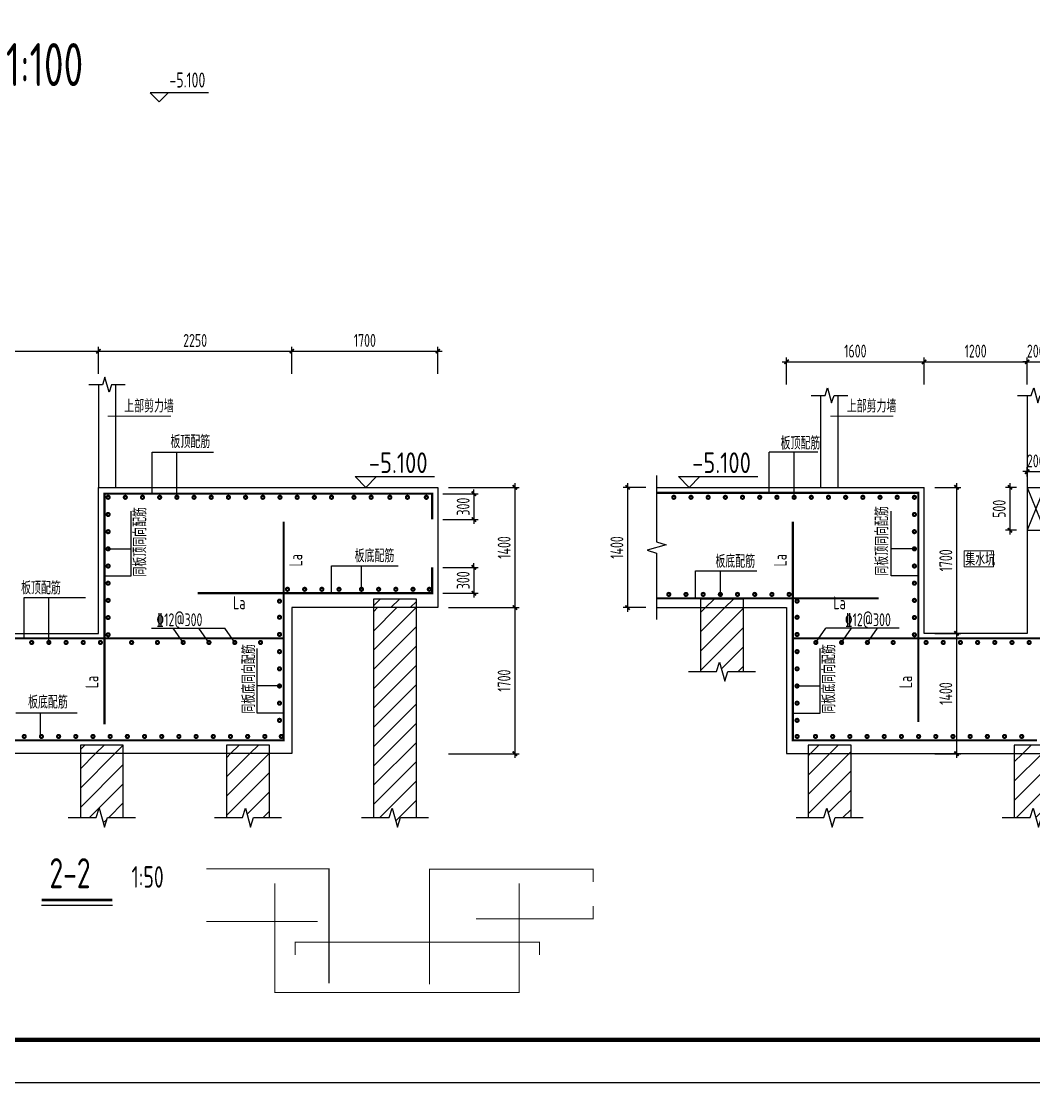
# Model space of a CAD drawing. Extents: x 627893 to 789462, y -407363 to 145317.
# Drawn here: x 691106 to 714673, y -172301 to -147586 of the extents above; entities that cross this region are included whole.
import ezdxf
from ezdxf.enums import TextEntityAlignment as Align

# ---------------------------------------------------------------- set-up
doc = ezdxf.new("R2010")
doc.units = 0
doc.header["$LTSCALE"] = 100
doc.linetypes.add('CONTINOUS', pattern=[0])
doc.layers.get('0').update_dxf_attribs({"linetype": 'CONTINUOUS'})
doc.layers.get('Defpoints').update_dxf_attribs({"linetype": 'CONTINUOUS'})
for name, color, linetype in [('1', 3, 'CONTINUOUS'), ('1508', 2, 'CONTINUOUS'), ('DIM', 3, 'CONTINUOUS'), ('HATCH', 254, 'CONTINUOUS'), ('PUB_DIM', 3, 'CONTINUOUS'), ('TEXT', 2, 'CONTINUOUS'), ('THIN', 7, 'CONTINUOUS'), ('tk', 7, 'CONTINUOUS'), ('基础梁', 7, 'CONTINUOUS')]:
    doc.layers.add(name, color=color, linetype=linetype)
doc.layers.add('REIN', color=6, linetype='CONTINUOUS', lineweight=18)
doc.styles.get("Standard").update_dxf_attribs({"font": 'tssdeng.shx', "width": 0.7, "bigfont": 'tssdchn.shx'})
doc.styles.add('TSSD_Dimension', font='Tssdeng.shx', dxfattribs={"width": 0.7, "bigfont": 'tssdchn.shx'})
doc.styles.add('TSSD_Label', font='Tssdeng.shx', dxfattribs={"width": 0.7, "bigfont": 'hztxt.shx'})
doc.styles.add('tssd_rein', font='tssdeng.shx', dxfattribs={"width": 0.7, "bigfont": 'hztxt.shx'})
doc.dimstyles.new('TSSD_50_100', dxfattribs={"dimtxt": 300, "dimasz": 100, "dimexe": 100, "dimexo": 250, "dimgap": 100, "dimtad": 1, "dimdec": 0, "dimlfac": 0.5, "dimzin": 0, "dimdsep": 46, "dimtxsty": 'TSSD_Dimension', "dimblk": 'ARCHTICK', "dimcen": 0, "dimdle": 100, "dimclrt": 7, "dimadec": 0, "dimazin": 0, "dimtfac": 1, "dimtdec": 0, "dimtix": 1, "dimtmove": 2, "dimatfit": 3, "dimfxl": 1, "dimtolj": 1, "dimtzin": 0, "dimarcsym": 0})
pattern_1 = [(45, (373272.56, -107927.6), (-224.5064, 224.5064), [])]
pattern_2 = [(45, (-313928.98, 58419.5), (-224.5064, 224.5064), [])]

# ---------------------------------------------------------------- blocks, each defined once
blk = doc.blocks.new('_ArchTick')
at = {"color": 0, "linetype": 'ByBlock', "const_width": 0.4}
blk.add_lwpolyline([(-0.5, -0.5), (0.5, 0.5)], dxfattribs=at)
blk = doc.blocks.new('*D512')
at = {"layer": 'Defpoints', "color": 0}
for p in [(700671, -158587), (700671, -159187), (701642, -159187)]:
    blk.add_point(p, dxfattribs=at)
at = {"layer": 'DIM', "color": 0, "lineweight": -2}
for p, q in [((700921, -158587), (701742, -158587)), ((701642, -158587), (701642, -158487)), ((701642, -158587), (701642, -159187)), ((700921, -159187), (701742, -159187)), ((701642, -159187), (701642, -159287))]:
    blk.add_line(p, q, dxfattribs=at)
at = {"layer": 'DIM', "color": 0, "lineweight": -2, "xscale": 100, "yscale": 100, "zscale": 100}
for p, rotation in [((701642, -158587), 270), ((701642, -159187), 90)]:
    blk.add_blockref('_ArchTick', p, dxfattribs=dict(at, rotation=rotation))
at = {"layer": 'DIM', "color": 7, "insert": (701392, -158887), "char_height": 300, "attachment_point": 5, "rotation": 90, "style": 'TSSD_Dimension'}
blk.add_mtext('\\A1;300', dxfattribs=at)
blk = doc.blocks.new('*D515')
at = {"layer": 'Defpoints', "color": 0}
for p in [(700671, -160302), (700671, -160902), (701642, -160902)]:
    blk.add_point(p, dxfattribs=at)
at = {"layer": 'DIM', "color": 0, "lineweight": -2}
for p, q in [((700921, -160302), (701742, -160302)), ((701642, -160302), (701642, -160202)), ((701642, -160302), (701642, -160902)), ((700921, -160902), (701742, -160902)), ((701642, -160902), (701642, -161002))]:
    blk.add_line(p, q, dxfattribs=at)
at = {"layer": 'DIM', "color": 0, "lineweight": -2, "xscale": 100, "yscale": 100, "zscale": 100}
for p, rotation in [((701642, -160302), 270), ((701642, -160902), 90)]:
    blk.add_blockref('_ArchTick', p, dxfattribs=dict(at, rotation=rotation))
at = {"layer": 'DIM', "color": 7, "insert": (701392, -160602), "char_height": 300, "attachment_point": 5, "rotation": 90, "style": 'TSSD_Dimension'}
blk.add_mtext('\\A1;300', dxfattribs=at)
blk = doc.blocks.new('*D517')
at = {"layer": 'Defpoints', "color": 0}
for p in [(700803, -158439), (700803, -161239), (702596, -161239)]:
    blk.add_point(p, dxfattribs=at)
at = {"layer": 'DIM', "color": 0, "lineweight": -2}
for p, q in [((702596, -158339), (702596, -161339)), ((701053, -158439), (702696, -158439)), ((701053, -161239), (702696, -161239))]:
    blk.add_line(p, q, dxfattribs=at)
at = {"layer": 'DIM', "color": 0, "lineweight": -2, "xscale": 100, "yscale": 100, "zscale": 100}
for p, rotation in [((702596, -158439), 90), ((702596, -161239), 270)]:
    blk.add_blockref('_ArchTick', p, dxfattribs=dict(at, rotation=rotation))
at = {"layer": 'DIM', "color": 7, "insert": (702346, -159839), "char_height": 300, "attachment_point": 5, "rotation": 90, "style": 'TSSD_Dimension'}
blk.add_mtext('\\A1;1400', dxfattribs=at)
blk = doc.blocks.new('*D518')
at = {"layer": 'Defpoints', "color": 0}
for p in [(700803, -161239), (700803, -164639), (702596, -164639)]:
    blk.add_point(p, dxfattribs=at)
at = {"layer": 'DIM', "color": 0, "lineweight": -2}
for p, q in [((702596, -161139), (702596, -164739)), ((701053, -161239), (702696, -161239)), ((701053, -164639), (702696, -164639))]:
    blk.add_line(p, q, dxfattribs=at)
at = {"layer": 'DIM', "color": 0, "lineweight": -2, "xscale": 100, "yscale": 100, "zscale": 100}
for p, rotation in [((702596, -161239), 90), ((702596, -164639), 270)]:
    blk.add_blockref('_ArchTick', p, dxfattribs=dict(at, rotation=rotation))
at = {"layer": 'DIM', "color": 7, "insert": (702346, -162939), "char_height": 300, "attachment_point": 5, "rotation": 90, "style": 'TSSD_Dimension'}
blk.add_mtext('\\A1;1700', dxfattribs=at)
blk = doc.blocks.new('*D520')
at = {"layer": 'Defpoints', "color": 0}
for p in [(692903, -155268), (688503, -156049), (692903, -156049)]:
    blk.add_point(p, dxfattribs=at)
at = {"layer": 'DIM', "color": 0, "lineweight": -2}
for p, q in [((688503, -155799), (688503, -155168)), ((692903, -155799), (692903, -155168)), ((688403, -155268), (693003, -155268))]:
    blk.add_line(p, q, dxfattribs=at)
at = {"layer": 'DIM', "color": 0, "lineweight": -2, "xscale": 100, "yscale": 100, "zscale": 100, "rotation": 180}
blk.add_blockref('_ArchTick', (688503, -155268), dxfattribs=at)
at = {"layer": 'DIM', "color": 0, "lineweight": -2, "xscale": 100, "yscale": 100, "zscale": 100}
blk.add_blockref('_ArchTick', (692903, -155268), dxfattribs=at)
at = {"layer": 'DIM', "color": 7, "insert": (690703, -155018), "char_height": 300, "attachment_point": 5, "style": 'TSSD_Dimension'}
blk.add_mtext('\\A1;2200', dxfattribs=at)
blk = doc.blocks.new('*D521')
at = {"layer": 'Defpoints', "color": 0}
for p in [(697404, -155268), (692903, -156049), (697404, -156049)]:
    blk.add_point(p, dxfattribs=at)
at = {"layer": 'DIM', "color": 0, "lineweight": -2}
for p, q in [((692903, -155799), (692903, -155168)), ((697404, -155799), (697404, -155168)), ((692803, -155268), (697504, -155268))]:
    blk.add_line(p, q, dxfattribs=at)
at = {"layer": 'DIM', "color": 0, "lineweight": -2, "xscale": 100, "yscale": 100, "zscale": 100, "rotation": 180}
blk.add_blockref('_ArchTick', (692903, -155268), dxfattribs=at)
at = {"layer": 'DIM', "color": 0, "lineweight": -2, "xscale": 100, "yscale": 100, "zscale": 100}
blk.add_blockref('_ArchTick', (697404, -155268), dxfattribs=at)
at = {"layer": 'DIM', "color": 7, "insert": (695154, -155018), "char_height": 300, "attachment_point": 5, "style": 'TSSD_Dimension'}
blk.add_mtext('\\A1;2250', dxfattribs=at)
blk = doc.blocks.new('*D522')
at = {"layer": 'Defpoints', "color": 0}
for p in [(700803, -155268), (697404, -156049), (700803, -156049)]:
    blk.add_point(p, dxfattribs=at)
at = {"layer": 'DIM', "color": 0, "lineweight": -2}
for p, q in [((697404, -155799), (697404, -155168)), ((700803, -155799), (700803, -155168)), ((697304, -155268), (700903, -155268))]:
    blk.add_line(p, q, dxfattribs=at)
at = {"layer": 'DIM', "color": 0, "lineweight": -2, "xscale": 100, "yscale": 100, "zscale": 100, "rotation": 180}
blk.add_blockref('_ArchTick', (697404, -155268), dxfattribs=at)
at = {"layer": 'DIM', "color": 0, "lineweight": -2, "xscale": 100, "yscale": 100, "zscale": 100}
blk.add_blockref('_ArchTick', (700803, -155268), dxfattribs=at)
at = {"layer": 'DIM', "color": 7, "insert": (699104, -155018), "char_height": 300, "attachment_point": 5, "style": 'TSSD_Dimension'}
blk.add_mtext('\\A1;1700', dxfattribs=at)
blk = doc.blocks.new('2012122016320528')
at = {"layer": 'HATCH'}
h = blk.add_hatch(dxfattribs=at)
h.set_pattern_fill('ANSI31', color=256, scale=100, style=0)
h.set_pattern_definition(pattern_2)
h.paths.add_polyline_path([(280, 1708), (1280, 1708), (1280, 1907), (280, 1907)])
h = blk.add_hatch(dxfattribs=at)
h.set_pattern_fill('ANSI31', color=256, scale=100, style=0)
h.set_pattern_definition(pattern_2)
h.paths.add_polyline_path([(280, 1708), (280, 220), (650, 220), (720, 440), (840, 0), (910, 220), (1280, 220), (1280, 1708)])
at = {"layer": '1508', "color": 7}
for p, q in [((280, 1907, 0), (280, 220, 0)), ((1280, 1907, 0), (280, 1907, 0)), ((1280, 220, 0), (1280, 1907, 0))]:
    blk.add_line(p, q, dxfattribs=at)
blk.add_lwpolyline([(0, 220), (650, 220), (720, 440), (840, 0), (910, 220), (1560, 220)], dxfattribs=at)
blk = doc.blocks.new('*D523')
at = {"layer": 'Defpoints', "color": 0}
for p in [(714520, -158439), (714119, -159439), (714520, -159439)]:
    blk.add_point(p, dxfattribs=at)
at = {"layer": 'DIM', "color": 0, "lineweight": -2}
for p, q in [((714119, -158339), (714119, -159539)), ((714270, -158439), (714019, -158439)), ((714270, -159439), (714019, -159439))]:
    blk.add_line(p, q, dxfattribs=at)
at = {"layer": 'DIM', "color": 0, "lineweight": -2, "xscale": 100, "yscale": 100, "zscale": 100}
for p, rotation in [((714119, -158439), 90), ((714119, -159439), 270)]:
    blk.add_blockref('_ArchTick', p, dxfattribs=dict(at, rotation=rotation))
at = {"layer": 'DIM', "color": 7, "insert": (713869, -158939), "char_height": 300, "attachment_point": 5, "rotation": 90, "style": 'TSSD_Dimension'}
blk.add_mtext('\\A1;500', dxfattribs=at)
blk = doc.blocks.new('*D524')
at = {"layer": 'Defpoints', "color": 0}
for p in [(714920, -158072), (714520, -158439), (714920, -158439)]:
    blk.add_point(p, dxfattribs=at)
at = {"layer": 'DIM', "color": 0, "lineweight": -2}
for p, q in [((714520, -158072), (714420, -158072)), ((714520, -158189), (714520, -157972)), ((714520, -158072), (714920, -158072)), ((714920, -158189), (714920, -157972)), ((714920, -158072), (715020, -158072))]:
    blk.add_line(p, q, dxfattribs=at)
at = {"layer": 'DIM', "color": 0, "lineweight": -2, "xscale": 100, "yscale": 100, "zscale": 100}
blk.add_blockref('_ArchTick', (714520, -158072), dxfattribs=at)
at = {"layer": 'DIM', "color": 0, "lineweight": -2, "xscale": 100, "yscale": 100, "zscale": 100, "rotation": 180}
blk.add_blockref('_ArchTick', (714920, -158072), dxfattribs=at)
at = {"layer": 'DIM', "color": 7, "insert": (714720, -157822), "char_height": 300, "attachment_point": 5, "style": 'TSSD_Dimension'}
blk.add_mtext('\\A1;200', dxfattribs=at)
blk = doc.blocks.new('*D527')
at = {"layer": 'Defpoints', "color": 0}
for p in [(712120, -155516), (708920, -156297), (712120, -156297)]:
    blk.add_point(p, dxfattribs=at)
at = {"layer": 'DIM', "color": 0, "lineweight": -2}
for p, q in [((708920, -156047), (708920, -155416)), ((712120, -156047), (712120, -155416)), ((708820, -155516), (712220, -155516))]:
    blk.add_line(p, q, dxfattribs=at)
at = {"layer": 'DIM', "color": 0, "lineweight": -2, "xscale": 100, "yscale": 100, "zscale": 100, "rotation": 180}
blk.add_blockref('_ArchTick', (708920, -155516), dxfattribs=at)
at = {"layer": 'DIM', "color": 0, "lineweight": -2, "xscale": 100, "yscale": 100, "zscale": 100}
blk.add_blockref('_ArchTick', (712120, -155516), dxfattribs=at)
at = {"layer": 'DIM', "color": 7, "insert": (710520, -155266), "char_height": 300, "attachment_point": 5, "style": 'TSSD_Dimension'}
blk.add_mtext('\\A1;1600', dxfattribs=at)
blk = doc.blocks.new('*D528')
at = {"layer": 'Defpoints', "color": 0}
for p in [(714520, -155516), (712120, -156297), (714520, -156297)]:
    blk.add_point(p, dxfattribs=at)
at = {"layer": 'DIM', "color": 0, "lineweight": -2}
for p, q in [((712120, -156047), (712120, -155416)), ((714520, -156047), (714520, -155416)), ((712020, -155516), (714620, -155516))]:
    blk.add_line(p, q, dxfattribs=at)
at = {"layer": 'DIM', "color": 0, "lineweight": -2, "xscale": 100, "yscale": 100, "zscale": 100, "rotation": 180}
blk.add_blockref('_ArchTick', (712120, -155516), dxfattribs=at)
at = {"layer": 'DIM', "color": 0, "lineweight": -2, "xscale": 100, "yscale": 100, "zscale": 100}
blk.add_blockref('_ArchTick', (714520, -155516), dxfattribs=at)
at = {"layer": 'DIM', "color": 7, "insert": (713320, -155266), "char_height": 300, "attachment_point": 5, "style": 'TSSD_Dimension'}
blk.add_mtext('\\A1;1200', dxfattribs=at)
blk = doc.blocks.new('*D529')
at = {"layer": 'Defpoints', "color": 0}
for p in [(714920, -155516), (714520, -156297), (714920, -156297)]:
    blk.add_point(p, dxfattribs=at)
at = {"layer": 'DIM', "color": 0, "lineweight": -2}
for p, q in [((714520, -156047), (714520, -155416)), ((714920, -156047), (714920, -155416)), ((714520, -155516), (714420, -155516)), ((714520, -155516), (714920, -155516)), ((714920, -155516), (715020, -155516))]:
    blk.add_line(p, q, dxfattribs=at)
at = {"layer": 'DIM', "color": 0, "lineweight": -2, "xscale": 100, "yscale": 100, "zscale": 100}
blk.add_blockref('_ArchTick', (714520, -155516), dxfattribs=at)
at = {"layer": 'DIM', "color": 0, "lineweight": -2, "xscale": 100, "yscale": 100, "zscale": 100, "rotation": 180}
blk.add_blockref('_ArchTick', (714920, -155516), dxfattribs=at)
at = {"layer": 'DIM', "color": 7, "insert": (714720, -155266), "char_height": 300, "attachment_point": 5, "style": 'TSSD_Dimension'}
blk.add_mtext('\\A1;200', dxfattribs=at)
blk = doc.blocks.new('*D532')
at = {"layer": 'Defpoints', "color": 0}
for p in [(705895, -158439), (705220, -161239), (705895, -161239)]:
    blk.add_point(p, dxfattribs=at)
at = {"layer": 'DIM', "color": 0, "lineweight": -2}
for p, q in [((705220, -158339), (705220, -161339)), ((705645, -158439), (705120, -158439)), ((705645, -161239), (705120, -161239))]:
    blk.add_line(p, q, dxfattribs=at)
at = {"layer": 'DIM', "color": 0, "lineweight": -2, "xscale": 100, "yscale": 100, "zscale": 100}
for p, rotation in [((705220, -158439), 90), ((705220, -161239), 270)]:
    blk.add_blockref('_ArchTick', p, dxfattribs=dict(at, rotation=rotation))
at = {"layer": 'DIM', "color": 7, "insert": (704970, -159839), "char_height": 300, "attachment_point": 5, "rotation": 90, "style": 'TSSD_Dimension'}
blk.add_mtext('\\A1;1400', dxfattribs=at)
blk = doc.blocks.new('*D533')
at = {"layer": 'Defpoints', "color": 0}
for p in [(712120, -158439), (712120, -161839), (712876, -161839)]:
    blk.add_point(p, dxfattribs=at)
at = {"layer": 'DIM', "color": 0, "lineweight": -2}
for p, q in [((712876, -158339), (712876, -161939)), ((712370, -158439), (712976, -158439)), ((712370, -161839), (712976, -161839))]:
    blk.add_line(p, q, dxfattribs=at)
at = {"layer": 'DIM', "color": 0, "lineweight": -2, "xscale": 100, "yscale": 100, "zscale": 100}
for p, rotation in [((712876, -158439), 90), ((712876, -161839), 270)]:
    blk.add_blockref('_ArchTick', p, dxfattribs=dict(at, rotation=rotation))
at = {"layer": 'DIM', "color": 7, "insert": (712626, -160139), "char_height": 300, "attachment_point": 5, "rotation": 90, "style": 'TSSD_Dimension'}
blk.add_mtext('\\A1;1700', dxfattribs=at)
blk = doc.blocks.new('*D534')
at = {"layer": 'Defpoints', "color": 0}
for p in [(712120, -161839), (712120, -164639), (712876, -164639)]:
    blk.add_point(p, dxfattribs=at)
at = {"layer": 'DIM', "color": 0, "lineweight": -2}
for p, q in [((712370, -161839), (712976, -161839)), ((712876, -161739), (712876, -164739)), ((712370, -164639), (712976, -164639))]:
    blk.add_line(p, q, dxfattribs=at)
at = {"layer": 'DIM', "color": 0, "lineweight": -2, "xscale": 100, "yscale": 100, "zscale": 100}
for p, rotation in [((712876, -161839), 90), ((712876, -164639), 270)]:
    blk.add_blockref('_ArchTick', p, dxfattribs=dict(at, rotation=rotation))
at = {"layer": 'DIM', "color": 7, "insert": (712626, -163239), "char_height": 300, "attachment_point": 5, "rotation": 90, "style": 'TSSD_Dimension'}
blk.add_mtext('\\A1;1400', dxfattribs=at)

msp = doc.modelspace()

# ---------------------------------------------------------------- hatches: boundary and pattern name
at = {"layer": 'HATCH'}
h = msp.add_hatch(dxfattribs=at)
h.set_pattern_fill('ANSI31', color=256, scale=100, style=0)
h.set_pattern_definition([(45, (373294.43, -107340.4), (-224.5064, 224.5064), [])])
h.paths.add_polyline_path([(700303.4, -161238.7), (700303.4, -161038.7), (699303.4, -161038.7), (699303.4, -161238.7)])
h = msp.add_hatch(dxfattribs=at)
h.set_pattern_fill('ANSI31', color=256, scale=100, style=0)
h.set_pattern_definition([(45, (373294.43, -107927.6), (-224.5064, 224.5064), [])])
h.paths.add_polyline_path([(700303.4, -161238.7), (699303.4, -161238.7), (699303.4, -166127.1), (699673.4, -166127.1), (699743.4, -165907.1), (699863.4, -166347.1), (699933.4, -166127.1), (700303.4, -166127.1)])
h = msp.add_hatch(dxfattribs=at)
h.set_pattern_fill('ANSI31', color=256, scale=100, style=0)
h.set_pattern_definition(pattern_1)
h.paths.add_polyline_path([(693482, -164638.7), (693482, -164439.7), (692482, -164439.7), (692482, -164638.7)])
h = msp.add_hatch(dxfattribs=at)
h.set_pattern_fill('ANSI31', color=256, scale=100, style=0)
h.set_pattern_definition(pattern_1)
h.paths.add_polyline_path([(695883.4, -164438.7), (695883.4, -164638.7), (696883.4, -164638.7), (696883.4, -164438.7)])
h = msp.add_hatch(dxfattribs=at)
h.set_pattern_fill('ANSI31', color=256, scale=100, style=0)
h.set_pattern_definition(pattern_1)
h.paths.add_polyline_path([(693482, -164638.7), (692482, -164638.7), (692482, -166127.1), (692852, -166127.1), (692922, -165907.1), (693042, -166347.1), (693112, -166127.1), (693482, -166127.1)])
h = msp.add_hatch(dxfattribs=at)
h.set_pattern_fill('ANSI31', color=256, scale=100, style=0)
h.set_pattern_definition(pattern_1)
h.paths.add_polyline_path([(696883.4, -164638.7), (695883.4, -164638.7), (695883.4, -166127.1), (696253.4, -166127.1), (696323.4, -165907.1), (696443.4, -166347.1), (696513.4, -166127.1), (696883.4, -166127.1)])

# ---------------------------------------------------------------- linework, layer by layer
msp.add_line((691579, -168165.2), (693228.9, -168165.2))
at = {"const_width": 65}
msp.add_lwpolyline([(691579, -168045.2), (693228.9, -168045.2)], dxfattribs=at)
at = {"layer": '1', "const_width": 70, "elevation": 0}
for points in [[(693103.6, -158670.3, 1), (693153.6, -158670.3, 1)], [(693503.6, -158670.3, 1), (693553.6, -158670.3, 1)], [(693903.6, -158670.3, 1), (693953.6, -158670.3, 1)], [(694303.6, -158670.3, 1), (694353.6, -158670.3, 1)], [(694703.6, -158670.3, 1), (694753.6, -158670.3, 1)], [(695103.6, -158670.3, 1), (695153.6, -158670.3, 1)], [(695503.6, -158670.3, 1), (695553.6, -158670.3, 1)], [(695903.6, -158670.3, 1), (695953.6, -158670.3, 1)], [(696303.6, -158670.3, 1), (696353.6, -158670.3, 1)], [(696703.6, -158670.3, 1), (696753.6, -158670.3, 1)], [(697103.6, -158670.3, 1), (697153.6, -158670.3, 1)], [(697503.6, -158670.3, 1), (697553.6, -158670.3, 1)], [(697903.6, -158670.3, 1), (697953.6, -158670.3, 1)], [(698303.6, -158670.3, 1), (698353.6, -158670.3, 1)], [(698825.4, -158670.3, 1), (698875.4, -158670.3, 1)], [(699225.4, -158670.3, 1), (699275.4, -158670.3, 1)], [(699660.3, -158670.3, 1), (699710.3, -158670.3, 1)], [(700070.2, -158670.3, 1), (700120.2, -158670.3, 1)], [(700510.1, -158670.3, 1), (700560.1, -158670.3, 1)], [(706319.9, -158670.3, -1), (706269.9, -158670.3, -1)], [(706719.9, -158670.3, -1), (706669.9, -158670.3, -1)], [(707119.9, -158670.3, -1), (707069.9, -158670.3, -1)], [(707519.9, -158670.3, -1), (707469.9, -158670.3, -1)], [(707919.9, -158670.3, -1), (707869.9, -158670.3, -1)], [(708319.9, -158670.3, -1), (708269.9, -158670.3, -1)], [(708719.9, -158670.3, -1), (708669.9, -158670.3, -1)], [(709119.9, -158670.3, -1), (709069.9, -158670.3, -1)], [(709519.9, -158670.3, -1), (709469.9, -158670.3, -1)], [(709919.9, -158670.3, -1), (709869.9, -158670.3, -1)], [(710319.9, -158670.3, -1), (710269.9, -158670.3, -1)], [(710719.9, -158670.3, -1), (710669.9, -158670.3, -1)], [(711119.9, -158670.3, -1), (711069.9, -158670.3, -1)], [(711519.9, -158670.3, -1), (711469.9, -158670.3, -1)], [(711919.9, -158670.3, -1), (711869.9, -158670.3, -1)], [(693103.6, -159070.3, 1), (693153.6, -159070.3, 1)], [(711919.9, -159070.3, -1), (711869.9, -159070.3, -1)], [(693103.6, -159470.3, 1), (693153.6, -159470.3, 1)], [(711919.9, -159470.3, -1), (711869.9, -159470.3, -1)], [(693103.6, -159870.3, 1), (693153.6, -159870.3, 1)], [(711919.9, -159870.3, -1), (711869.9, -159870.3, -1)], [(693103.6, -160270.3, 1), (693153.6, -160270.3, 1)], [(711919.9, -160270.3, -1), (711869.9, -160270.3, -1)], [(693103.6, -160670.3, 1), (693153.6, -160670.3, 1)], [(711919.9, -160670.3, -1), (711869.9, -160670.3, -1)], [(697303.2, -160786.8, -1), (697303.2, -160836.8, -1)], [(697703.2, -160786.8, -1), (697703.2, -160836.8, -1)], [(698103.2, -160786.8, -1), (698103.2, -160836.8, -1)], [(698503.2, -160786.8, -1), (698503.2, -160836.8, -1)], [(699025.1, -160786.8, -1), (699025.1, -160836.8, -1)], [(699425.1, -160786.8, -1), (699425.1, -160836.8, -1)], [(699825.1, -160786.8, -1), (699825.1, -160836.8, -1)], [(700225.1, -160786.8, -1), (700225.1, -160836.8, -1)], [(700605.2, -160786.8, -1), (700605.2, -160836.8, -1)], [(706178.5, -160905.9, 1), (706178.5, -160955.9, 1)], [(706578.5, -160905.9, 1), (706578.5, -160955.9, 1)], [(706978.5, -160905.9, 1), (706978.5, -160955.9, 1)], [(707378.5, -160905.9, 1), (707378.5, -160955.9, 1)], [(707778.5, -160905.9, 1), (707778.5, -160955.9, 1)], [(708178.5, -160905.9, 1), (708178.5, -160955.9, 1)], [(708578.5, -160905.9, 1), (708578.5, -160955.9, 1)], [(708978.5, -160905.9, 1), (708978.5, -160955.9, 1)], [(693103.6, -161070.3, 1), (693153.6, -161070.3, 1)], [(697092.7, -161087.8, 1), (697142.7, -161087.8, 1)], [(709188.9, -161087.8, -1), (709138.9, -161087.8, -1)], [(711919.9, -161070.3, -1), (711869.9, -161070.3, -1)], [(693103.6, -161470.3, 1), (693153.6, -161470.3, 1)], [(697092.7, -161463.3, 1), (697142.7, -161463.3, 1)], [(709188.9, -161463.3, -1), (709138.9, -161463.3, -1)], [(711919.9, -161470.3, -1), (711869.9, -161470.3, -1)], [(693103.6, -161870.3, 1), (693153.6, -161870.3, 1)], [(697092.7, -161863.3, 1), (697142.7, -161863.3, 1)], [(709188.9, -161863.3, -1), (709138.9, -161863.3, -1)], [(711919.9, -161870.3, -1), (711869.9, -161870.3, -1)], [(691349.6, -162025.1, 1), (691349.6, -162075.1, 1)], [(691749.6, -162025.1, 1), (691749.6, -162075.1, 1)], [(692149.6, -162025.1, 1), (692149.6, -162075.1, 1)], [(692549.6, -162025.1, 1), (692549.6, -162075.1, 1)], [(692949.6, -162025.1, 1), (692949.6, -162075.1, 1)], [(693676, -162025.1, 1), (693676, -162075.1, 1)], [(694276, -162025.1, 1), (694276, -162075.1, 1)], [(694876, -162025.1, 1), (694876, -162075.1, 1)], [(695476, -162025.1, 1), (695476, -162075.1, 1)], [(696076, -162025.1, 1), (696076, -162075.1, 1)], [(696676, -162025.1, 1), (696676, -162075.1, 1)], [(709600.7, -162025.1, 1), (709600.7, -162075.1, 1)], [(710200.7, -162025.1, 1), (710200.7, -162075.1, 1)], [(710800.7, -162025.1, 1), (710800.7, -162075.1, 1)], [(711400.7, -162025.1, 1), (711400.7, -162075.1, 1)], [(712166.3, -162025.1, 1), (712166.3, -162075.1, 1)], [(712566.3, -162025.1, 1), (712566.3, -162075.1, 1)], [(712966.3, -162025.1, 1), (712966.3, -162075.1, 1)], [(713366.3, -162025.1, 1), (713366.3, -162075.1, 1)], [(713766.3, -162025.1, 1), (713766.3, -162075.1, 1)], [(714166.3, -162025.1, 1), (714166.3, -162075.1, 1)], [(714566.3, -162025.1, 1), (714566.3, -162075.1, 1)], [(697092.7, -162263.3, 1), (697142.7, -162263.3, 1)], [(709188.9, -162263.3, -1), (709138.9, -162263.3, -1)], [(697092.7, -162663.3, 1), (697142.7, -162663.3, 1)], [(709188.9, -162663.3, -1), (709138.9, -162663.3, -1)], [(697092.7, -163063.3, 1), (697142.7, -163063.3, 1)], [(709188.9, -163063.3, -1), (709138.9, -163063.3, -1)], [(697092.7, -163463.3, 1), (697142.7, -163463.3, 1)], [(709188.9, -163463.3, -1), (709138.9, -163463.3, -1)], [(697092.7, -163863.3, 1), (697142.7, -163863.3, 1)], [(709188.9, -163863.3, -1), (709138.9, -163863.3, -1)], [(691176.4, -164212.9, 1), (691176.4, -164262.9, 1)], [(691576.4, -164212.9, 1), (691576.4, -164262.9, 1)], [(691976.4, -164212.9, 1), (691976.4, -164262.9, 1)], [(692376.4, -164212.9, 1), (692376.4, -164262.9, 1)], [(692776.4, -164212.9, 1), (692776.4, -164262.9, 1)], [(693176.4, -164212.9, 1), (693176.4, -164262.9, 1)], [(693576.4, -164212.9, 1), (693576.4, -164262.9, 1)], [(693976.4, -164212.9, 1), (693976.4, -164262.9, 1)], [(694376.4, -164212.9, 1), (694376.4, -164262.9, 1)], [(694776.4, -164212.9, 1), (694776.4, -164262.9, 1)], [(695176.4, -164212.9, 1), (695176.4, -164262.9, 1)], [(695576.4, -164212.9, 1), (695576.4, -164262.9, 1)], [(695976.4, -164212.9, 1), (695976.4, -164262.9, 1)], [(696376.4, -164212.9, 1), (696376.4, -164262.9, 1)], [(696776.4, -164212.9, 1), (696776.4, -164262.9, 1)], [(697159.9, -164212.9, 1), (697159.9, -164262.9, 1)], [(709165.5, -164212.9, 1), (709165.5, -164262.9, 1)], [(709592.9, -164212.9, 1), (709592.9, -164262.9, 1)], [(709992.9, -164212.9, 1), (709992.9, -164262.9, 1)], [(710392.9, -164212.9, 1), (710392.9, -164262.9, 1)], [(710792.9, -164212.9, 1), (710792.9, -164262.9, 1)], [(711192.9, -164212.9, 1), (711192.9, -164262.9, 1)], [(711592.9, -164212.9, 1), (711592.9, -164262.9, 1)], [(711992.9, -164212.9, 1), (711992.9, -164262.9, 1)], [(712392.9, -164212.9, 1), (712392.9, -164262.9, 1)], [(712792.9, -164212.9, 1), (712792.9, -164262.9, 1)], [(713192.9, -164212.9, 1), (713192.9, -164262.9, 1)], [(713592.9, -164212.9, 1), (713592.9, -164262.9, 1)], [(713992.9, -164212.9, 1), (713992.9, -164262.9, 1)], [(714392.9, -164212.9, 1), (714392.9, -164262.9, 1)]]:
    msp.add_lwpolyline(points, format="xyb", close=True, dxfattribs=at)
at = {"layer": '1508', "color": 7}
for p, q in [((692903.4, -156048.8), (692903.4, -158438.7, 0)), ((693303.4, -156048.8, 0), (693303.4, -158438.7, 0)), ((709720, -158438.7, 0), (709720, -156297, 0)), ((710120, -158438.7, 0), (710120, -156297, 0)), ((714520, -156297, 0), (714520, -161838.7, 0)), ((692903.4, -161838.7, 0), (692903.4, -158438.7, 0)), ((692903.4, -158438.7, 0), (700803.4, -158438.7, 0)), ((700803.4, -158438.7, 0), (700803.4, -161238.7, 0)), ((705894.7, -158438.7, 0), (712120, -158438.7, 0)), ((712120, -161838.7, 0), (712120, -158438.7, 0)), ((714520, -158438.7, 0), (714920, -158438.7, 0)), ((714520, -158438.7, 0), (714920, -159438.7, 0)), ((714920, -158438.7, 0), (714520, -159438.7, 0)), ((714520, -159438.7, 0), (714920, -159438.7, 0)), ((699303.4, -161038.7, 0), (699303.4, -166127.1, 0)), ((700303.4, -161038.7, 0), (699303.4, -161038.7, 0)), ((700303.4, -166127.1, 0), (700303.4, -161038.7, 0)), ((700803.4, -161238.7, 0), (697403.6, -161238.7, 0)), ((697403.6, -161238.7, 0), (697403.6, -164638.7, 0)), ((705894.7, -161238.7, 0), (708920, -161238.7, 0)), ((708920, -161238.7, 0), (708920, -164638.7, 0)), ((688503.4, -161838.7, 0), (692903.4, -161838.7, 0)), ((714520, -161838.7, 0), (712120, -161838.7, 0)), ((692482, -164439.7, 0), (692482, -166127.1, 0)), ((693482, -164439.7, 0), (692482, -164439.7, 0)), ((693482, -166127.1, 0), (693482, -164439.7, 0)), ((695883.4, -164438.7, 0), (695883.4, -166127.1, 0)), ((696883.4, -164438.7, 0), (695883.4, -164438.7, 0)), ((696883.4, -166127.1, 0), (696883.4, -164438.7, 0)), ((697403.6, -164638.7, 0), (685703.6, -164638.7, 0)), ((708920, -164638.7, 0), (723019.9, -164638.7, 0))]:
    msp.add_line(p, q, dxfattribs=at)
at = {"layer": '1508', "color": 7, "elevation": 0}
for points in [[(693527.4, -156048.8), (693207.4, -156048.8), (693151.4, -156224.8), (693055.4, -155872.8), (692999.4, -156048.8), (692679.4, -156048.8)], [(699023.4, -166127.1), (699673.4, -166127.1), (699743.4, -165907.1), (699863.4, -166347.1), (699933.4, -166127.1), (700583.4, -166127.1)]]:
    msp.add_lwpolyline(points, dxfattribs=at)
at = {"layer": '1508', "color": 7}
for points in [[(692202, -166127.1), (692852, -166127.1), (692922, -165907.1), (693042, -166347.1), (693112, -166127.1), (693762, -166127.1)], [(695603.4, -166127.1), (696253.4, -166127.1), (696323.4, -165907.1), (696443.4, -166347.1), (696513.4, -166127.1), (697163.4, -166127.1)]]:
    msp.add_lwpolyline(points, dxfattribs=at)
at = {"layer": 'PUB_DIM', "linetype": 'CONTINOUS'}
for p, q in [((694108.6, -149254.4), (694318.6, -149464.4)), ((694318.6, -149464.4), (694528.6, -149254.4))]:
    msp.add_line(p, q, dxfattribs=at)
at = {"layer": 'PUB_DIM'}
msp.add_line((695463, -149254.4), (694108.6, -149254.4), dxfattribs=at)
at = {"layer": 'REIN'}
for p, q in [((694586.6, -156783.2, 0), (693125, -156783.2, 0)), ((711403.3, -156783.2, 0), (709941.7, -156783.2, 0))]:
    msp.add_line(p, q, dxfattribs=at)
at = {"layer": 'REIN', "elevation": 0}
for points, const_width in [([(693043.7, -163953.6), (693043.7, -158586.9), (700670.7, -158586.9), (700670.7, -159186.9)], 50), ([(705894.7, -158565.2), (711984.7, -158565.2), (711984.7, -163903.6)], 50), ([(685848.8, -159238.7), (685848.8, -164327.1), (691532.6, -164327.1)], 50), ([(697216.4, -159238.7), (697216.4, -164327.1), (691532.6, -164327.1)], 50), ([(709065.3, -159238.7), (709065.3, -164327.1), (714749.1, -164327.1)], 50), ([(695216.4, -160901.8), (700670.7, -160901.8), (700670.7, -160301.8)], 50), ([(705883.2, -161020.9), (711065.3, -161020.9)], 50), ([(685848.8, -161953.6), (697216.4, -161953.6)], 50), ([(709065.3, -161953.6), (722857.7, -161953.6)], 50), ([(695418.2, -167319), (698268.8, -167319), (698268.8, -169988.3)], 25), ([(700606.7, -170013.2), (700606.7, -167329.9), (704420.1, -167329.9), (704420.1, -167629.9)], 25), ([(697009.2, -167655.8), (697009.2, -170200), (699851.1, -170200)], 25), ([(702693, -167655.8), (702693, -170200), (699851.1, -170200)], 25), ([(701693, -168487.3), (704420.1, -168487.3), (704420.1, -168187.3)], 25), ([(695418.2, -168546.9), (698009.2, -168546.9)], 25), ([(697485.1, -169330.2), (697485.1, -169030.2), (703168.9, -169030.2), (703168.9, -169330.2)], 25)]:
    msp.add_lwpolyline(points, dxfattribs=dict(at, const_width=const_width))
at = {"layer": 'REIN'}
msp.add_lwpolyline([(713055.5, -159919.7), (713735.1, -159919.7), (713735.1, -160289.1), (713055.5, -160289.1)], close=True, dxfattribs=at)
at = {"layer": 'THIN', "elevation": 0}
for points in [[(709496, -156297), (709816, -156297), (709872, -156121), (709968, -156473), (710024, -156297), (710344, -156297)], [(714296, -156297), (714616, -156297), (714672, -156121), (714768, -156473), (714824, -156297), (715144, -156297)], [(705894.7, -158158.7), (705894.7, -159708.7), (706114.7, -159778.7), (705674.7, -159898.7), (705894.7, -159968.7), (705894.7, -161518.7)], [(699375.6, -158188.7), (699125.6, -158438.7), (698875.6, -158188.7), (700725.6, -158188.7)], [(706900.6, -158188.7), (706650.6, -158438.7), (706400.6, -158188.7), (708250.6, -158188.7)]]:
    msp.add_lwpolyline(points, dxfattribs=at)
at = {"layer": 'tk', "color": 5}
msp.add_lwpolyline([(657905.8, -172301.2), (657905.8, -112901.2), (742005.8, -112901.2), (742005.8, -172301.2)], close=True, dxfattribs=at)
at = {"layer": 'tk', "const_width": 100}
msp.add_lwpolyline([(660405.8, -171301.2), (741005.8, -171301.2), (741005.8, -113901.2), (660405.8, -113901.2)], close=True, dxfattribs=at)
at = {"layer": '基础梁'}
for p, q in [((694152.2, -157620.3, 0), (695580.6, -157620.3, 0)), ((694152.2, -158586.9, 0), (694152.2, -157620.3, 0)), ((694728.6, -158670.3, 0), (694728.6, -157620.3, 0)), ((709650.4, -157620.3, 0), (708518.4, -157620.3, 0)), ((708518.4, -158586.9, 0), (708518.4, -157620.3, 0)), ((709094.9, -158670.3, 0), (709094.9, -157620.3, 0)), ((693665.9, -160500.9, 0), (693665.9, -158994.3, 0)), ((711357.6, -160500.9, 0), (711357.6, -158994.3, 0)), ((693128.6, -159870.3, 0), (693665.9, -159870.3, 0)), ((711894.9, -159870.3, 0), (711357.6, -159870.3, 0)), ((698326.8, -160261.9, 0), (699877.1, -160261.9, 0)), ((698326.8, -160901.8, 0), (698326.8, -160261.9, 0)), ((699025.1, -160811.8, 0), (699025.1, -160261.9, 0)), ((706802, -160381, 0), (708230.5, -160381, 0)), ((706802, -161020.9, 0), (706802, -160381, 0)), ((707378.5, -160930.9, 0), (707378.5, -160381, 0)), ((693043.7, -160500.9, 0), (693665.9, -160500.9, 0)), ((711979.7, -160500.9, 0), (711357.6, -160500.9, 0)), ((691173.2, -161000.1, 0), (692601.7, -161000.1, 0)), ((691173.2, -161966.8, 0), (691173.2, -161000.1, 0)), ((691749.6, -162050.1, 0), (691749.6, -161000.1, 0)), ((694136.2, -161717, 0), (695842, -161717, 0)), ((694876, -162050.1, 0), (694642, -161717, 0)), ((695476, -162050.1, 0), (695242, -161717, 0)), ((696076, -162050.1, 0), (695842, -161717, 0)), ((709600.7, -162050.1, 0), (709834.7, -161717)), ((711540.5, -161717), (709834.7, -161717)), ((710200.7, -162050.1, 0), (710434.7, -161717)), ((710800.7, -162050.1, 0), (711034.7, -161717)), ((696600.4, -163693.9, 0), (696600.4, -162187.4, 0)), ((709701.2, -163693.9, 0), (709701.2, -162187.4, 0)), ((697137.7, -163063.3, 0), (696600.4, -163063.3, 0)), ((709163.9, -163063.3, 0), (709701.2, -163063.3, 0)), ((690978.1, -163688), (692406.6, -163688)), ((691554.5, -164237.9), (691554.5, -163688)), ((697222.6, -163693.9, 0), (696600.4, -163693.9, 0)), ((709079.1, -163693.9, 0), (709701.2, -163693.9, 0))]:
    msp.add_line(p, q, dxfattribs=at)

# ---------------------------------------------------------------- block references
at = {"layer": '1508'}
for p in [(706640, -162947.1, 0), (709140, -166347.1, 0), (713940, -166347.1, 0)]:
    msp.add_blockref('2012122016320528', p, dxfattribs=at)

# ---------------------------------------------------------------- texts
at = {"width": 0.7}
for s, height, p in [('2-2', 700, (691763, -167771.5)), ('1:50', 500, (693674.1, -167758.1))]:
    msp.add_text(s, height=height, dxfattribs=at).set_placement(p)
at = {"layer": 'PUB_DIM', "width": 0.7}
msp.add_text('-5.100', height=350, rotation=0, dxfattribs=at).set_placement((694973.1, -148954.4), align=Align.MIDDLE)
at = {"layer": 'REIN', "style": 'TSSD_Label', "width": 0.7}
for s, p in [('上部剪力墙', (693504, -156695.7, 0)), ('上部剪力墙', (710320.6, -156695.7, 0)), ('板顶配筋', (694579.2, -157524.6)), ('板顶配筋', (708779.4, -157558.8, 0)), ('板底配筋', (698865.9, -160182.2)), ('板底配筋', (707263.4, -160311, 0)), ('集水坑', (713078.9, -160263.2, 0)), ('板顶配筋', (691102.9, -160930.1, 0)), ('La', (696038.4, -161275, 0)), ('La', (710009, -161275, 0)), ('%%13212@300', (694252.9, -161671.4, 0)), ('%%13212@300', (710276.9, -161671.4)), ('板底配筋', (691265.1, -163589.1))]:
    msp.add_text(s, height=300, dxfattribs=at).set_placement(p)
for s, p in [('同板顶同向配筋', (694018.5, -160515.3)), ('同板顶同向配筋', (711287.4, -160493.2, 0)), ('La', (697647.3, -160278.7, 0)), ('La', (708922.8, -160278.7, 0)), ('同板底同向配筋', (696550.2, -163708.4)), ('同板底同向配筋', (710053.9, -163708.4, 0)), ('La', (692901.3, -163113.4, 0)), ('La', (711842.2, -163113.4, 0))]:
    msp.add_text(s, height=300, rotation=90, dxfattribs=at).set_placement(p)
at = {"layer": 'TEXT', "width": 0.7}
msp.add_text('1:100', height=1000, dxfattribs=at).set_placement((690748.7, -149395.1), align=Align.BOTTOM_LEFT)
at = {"layer": 'THIN', "style": 'tssd_rein', "width": 0.7}
for p, p2 in [((699196.8, -158104.7, 0), (700564.8, -158104.7, 0)), ((706721.8, -158104.7, 0), (708089.8, -158104.7, 0))]:
    msp.add_text('-5.100', height=479.35, dxfattribs=at).set_placement(p, p2, align=Align.ALIGNED)

# ---------------------------------------------------------------- dimensions: what is measured, and where the dimension line sits
at = {"layer": 'DIM'}
for base, p1, p2, picture, middle in [((692903.4, -155267.6), (688503.4, -156048.8), (692903.4, -156048.8), '*D520', (690703.4, -155017.6)), ((697403.6, -155267.6), (692903.4, -156048.8), (697403.6, -156048.8), '*D521', (695153.5, -155017.6)), ((700803.4, -155267.6), (697403.6, -156048.8), (700803.4, -156048.8), '*D522', (699103.5, -155017.6)), ((712120, -155515.5, 0), (708920, -156297, 0), (712120, -156297, 0), '*D527', (710520, -155265.5, 0)), ((714520, -155515.5, 0), (712120, -156297, 0), (714520, -156297, 0), '*D528', (713320, -155265.5, 0)), ((714920, -155515.5, 0), (714520, -156297, 0), (714920, -156297, 0), '*D529', (714720, -155265.5, 0)), ((714920, -158072, 0), (714520, -158438.7, 0), (714920, -158438.7, 0), '*D524', (714720, -157822, 0))]:
    dim = msp.add_linear_dim(base=base, p1=p1, p2=p2, dimstyle='TSSD_50_100', dxfattribs=at)
    dim.commit()
    dim.dimension.update_dxf_attribs({"geometry": picture, "text_midpoint": middle})
for base, p1, p2, picture, middle in [((702596, -161238.7), (700803.4, -158438.7), (700803.4, -161238.7), '*D517', (702346, -159838.7)), ((705220.4, -161238.7, 0), (705894.7, -158438.7, 0), (705894.7, -161238.7, 0), '*D532', (704970.4, -159838.7, 0)), ((712875.5, -161838.7, 0), (712120, -158438.7, 0), (712120, -161838.7, 0), '*D533', (712625.5, -160138.7, 0)), ((714119.1, -159438.7, 0), (714520, -158438.7, 0), (714520, -159438.7, 0), '*D523', (713869.1, -158938.7, 0)), ((701642.2, -159186.9, 0), (700670.7, -158586.9, 0), (700670.7, -159186.9, 0), '*D512', (701392.2, -158886.9, 0)), ((701642.2, -160901.8, 0), (700670.7, -160301.8, 0), (700670.7, -160901.8, 0), '*D515', (701392.2, -160601.8, 0)), ((702596, -164638.7), (700803.4, -161238.7), (700803.4, -164638.7), '*D518', (702346, -162938.7)), ((712875.5, -164638.7, 0), (712120, -161838.7, 0), (712120, -164638.7, 0), '*D534', (712625.5, -163238.7, 0))]:
    dim = msp.add_linear_dim(base=base, p1=p1, p2=p2, angle=90, dimstyle='TSSD_50_100', dxfattribs=at)
    dim.commit()
    dim.dimension.update_dxf_attribs({"geometry": picture, "text_midpoint": middle})

doc.saveas('drawing.dxf')
